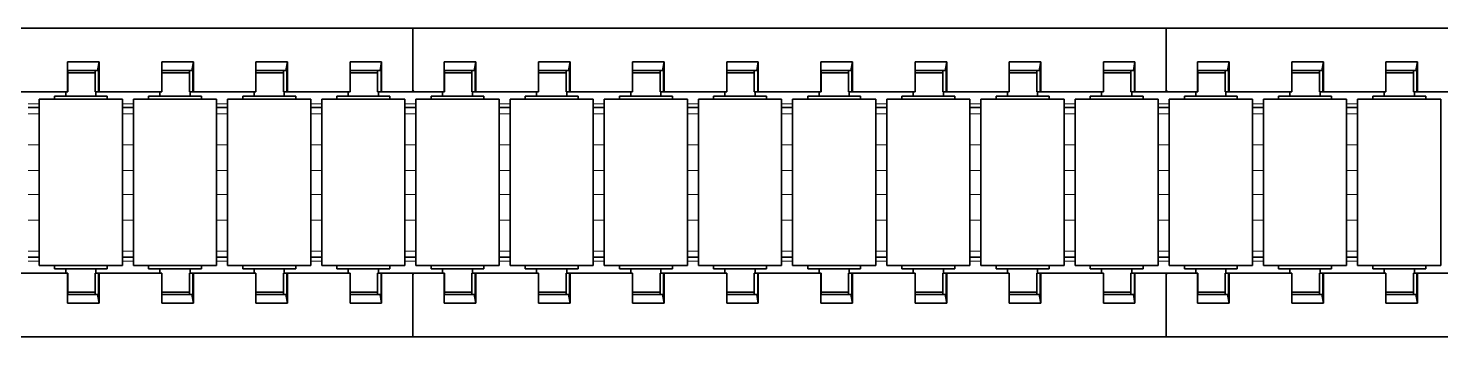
# Model space of a CAD drawing. Header units: inches. Extents: x 185496 to 352137, y 107182 to 179410.
# Drawn here: x 244778.8 to 244965.6, y 155304.6 to 155345.4 of the extents above; entities that cross this region are included whole.
import ezdxf

# ---------------------------------------------------------------- set-up
doc = ezdxf.new("R2010")
doc.units = ezdxf.units.IN
doc.header["$MEASUREMENT"] = 0

# ---------------------------------------------------------------- blocks, each defined once
blk = doc.blocks.new('liaojia')
at = {"color": 7, "lineweight": 35, "ltscale": 0.249049}
for p, q in [((799665.87, -280043.94), (799665.87, -280143.56)), ((799706.67, -280143.56), (799706.67, -280043.94)), ((799665.87, -280143.56), (799665.87, -280243.18)), ((799706.67, -280243.18), (799706.67, -280143.56)), ((799665.87, -280243.18), (799665.87, -280342.8)), ((799706.67, -280342.8), (799706.67, -280243.18))]:
    blk.add_line(p, q, dxfattribs=at)
at = {"color": 7, "lineweight": 35, "ltscale": 0.020671}
for p, q in [((799674.27, -280102.07), (799674.27, -280110.34)), ((799698.27, -280110.34), (799698.27, -280102.07)), ((799674.27, -280114.52), (799674.27, -280122.79)), ((799698.27, -280122.79), (799698.27, -280114.52)), ((799674.27, -280126.98), (799674.27, -280135.24)), ((799698.27, -280135.24), (799698.27, -280126.98)), ((799674.27, -280151.88), (799674.27, -280160.15)), ((799698.27, -280160.15), (799698.27, -280151.88)), ((799674.27, -280164.33), (799674.27, -280172.6)), ((799698.27, -280172.6), (799698.27, -280164.33)), ((799674.27, -280176.79), (799674.27, -280185.05)), ((799698.27, -280185.05), (799698.27, -280176.79)), ((799674.27, -280189.24), (799674.27, -280197.51)), ((799698.27, -280197.51), (799698.27, -280189.24)), ((799674.27, -280201.69), (799674.27, -280209.96)), ((799698.27, -280209.96), (799698.27, -280201.69)), ((799674.27, -280214.14), (799674.27, -280222.41)), ((799698.27, -280222.41), (799698.27, -280214.14)), ((799674.27, -280226.59), (799674.27, -280234.86)), ((799698.27, -280234.86), (799698.27, -280226.59)), ((799674.27, -280251.5), (799674.27, -280259.77)), ((799698.27, -280259.77), (799698.27, -280251.5)), ((799674.27, -280263.95), (799674.27, -280272.22)), ((799698.27, -280272.22), (799698.27, -280263.95)), ((799674.27, -280276.4), (799674.27, -280284.67)), ((799698.27, -280284.67), (799698.27, -280276.4)), ((799674.27, -280288.86), (799674.27, -280297.13)), ((799698.27, -280297.13), (799698.27, -280288.86))]:
    blk.add_line(p, q, dxfattribs=at)
at = {"color": 7, "lineweight": 35, "ltscale": 0.012551}
for p, q in [((799675.27, -280112.28), (799675.27, -280107.26)), ((799697.27, -280107.26), (799697.27, -280112.28)), ((799675.27, -280174.54), (799675.27, -280169.52)), ((799697.27, -280169.52), (799697.27, -280174.54)), ((799675.27, -280187), (799675.27, -280181.98)), ((799697.27, -280181.98), (799697.27, -280187)), ((799675.27, -280211.9), (799675.27, -280206.88)), ((799697.27, -280206.88), (799697.27, -280211.9)), ((799675.27, -280224.35), (799675.27, -280219.33)), ((799697.27, -280219.33), (799697.27, -280224.35)), ((799675.27, -280286.62), (799675.27, -280281.6)), ((799697.27, -280281.6), (799697.27, -280286.62))]:
    blk.add_line(p, q, dxfattribs=at)
at = {"color": 7, "lineweight": 35, "ltscale": 0.055}
for p, q in [((799675.27, -280107.26), (799697.27, -280107.26)), ((799675.27, -280118.26), (799697.27, -280118.26)), ((799675.27, -280119.71), (799697.27, -280119.71)), ((799675.27, -280130.71), (799697.27, -280130.71)), ((799675.27, -280132.17), (799697.27, -280132.17)), ((799675.27, -280143.17), (799697.27, -280143.17)), ((799675.27, -280144.62), (799697.27, -280144.62)), ((799675.27, -280155.62), (799697.27, -280155.62)), ((799675.27, -280157.07), (799697.27, -280157.07)), ((799675.27, -280168.07), (799697.27, -280168.07)), ((799675.27, -280169.52), (799697.27, -280169.52)), ((799675.27, -280180.52), (799697.27, -280180.52)), ((799675.27, -280181.98), (799697.27, -280181.98)), ((799675.27, -280192.98), (799697.27, -280192.98)), ((799675.27, -280194.43), (799697.27, -280194.43)), ((799675.27, -280205.43), (799697.27, -280205.43)), ((799675.27, -280206.88), (799697.27, -280206.88)), ((799675.27, -280217.88), (799697.27, -280217.88)), ((799675.27, -280219.33), (799697.27, -280219.33)), ((799675.27, -280230.33), (799697.27, -280230.33)), ((799675.27, -280231.79), (799697.27, -280231.79)), ((799675.27, -280242.79), (799697.27, -280242.79)), ((799675.27, -280244.24), (799697.27, -280244.24)), ((799675.27, -280255.24), (799697.27, -280255.24)), ((799675.27, -280256.69), (799697.27, -280256.69)), ((799675.27, -280267.69), (799697.27, -280267.69)), ((799675.27, -280269.14), (799697.27, -280269.14)), ((799675.27, -280280.14), (799697.27, -280280.14)), ((799675.27, -280281.6), (799697.27, -280281.6)), ((799675.27, -280292.6), (799697.27, -280292.6))]:
    blk.add_line(p, q, dxfattribs=at)
at = {"color": 7, "lineweight": 35, "ltscale": 0.002965}
for p, q in [((799670.31, -280110.34), (799671.47, -280110.56)), ((799701.07, -280110.56), (799702.24, -280110.34)), ((799670.31, -280122.79), (799671.47, -280123.01)), ((799701.07, -280123.01), (799702.24, -280122.79)), ((799670.31, -280135.24), (799671.47, -280135.46)), ((799701.07, -280135.46), (799702.24, -280135.24)), ((799670.31, -280147.7), (799671.47, -280147.91)), ((799701.07, -280147.91), (799702.24, -280147.7)), ((799670.31, -280160.15), (799671.47, -280160.37)), ((799701.07, -280160.37), (799702.24, -280160.15)), ((799670.31, -280172.6), (799671.47, -280172.82)), ((799701.07, -280172.82), (799702.24, -280172.6)), ((799670.31, -280185.05), (799671.47, -280185.27)), ((799701.07, -280185.27), (799702.24, -280185.05)), ((799670.31, -280197.51), (799671.47, -280197.72)), ((799701.07, -280197.72), (799702.24, -280197.51)), ((799670.31, -280209.96), (799671.47, -280210.18)), ((799701.07, -280210.18), (799702.24, -280209.96)), ((799670.31, -280222.41), (799671.47, -280222.63)), ((799701.07, -280222.63), (799702.24, -280222.41)), ((799670.31, -280234.86), (799671.47, -280235.08)), ((799701.07, -280235.08), (799702.24, -280234.86)), ((799670.31, -280247.32), (799671.47, -280247.53)), ((799701.07, -280247.53), (799702.24, -280247.32)), ((799670.31, -280259.77), (799671.47, -280259.99)), ((799701.07, -280259.99), (799702.24, -280259.77)), ((799670.31, -280272.22), (799671.47, -280272.44)), ((799701.07, -280272.44), (799702.24, -280272.22)), ((799670.31, -280284.67), (799671.47, -280284.89)), ((799701.07, -280284.89), (799702.24, -280284.67))]:
    blk.add_line(p, q, dxfattribs=at)
at = {"color": 7, "lineweight": 35, "ltscale": 0.009914}
for p, q in [((799670.31, -280110.34), (799674.27, -280110.34)), ((799698.27, -280110.34), (799702.24, -280110.34)), ((799674.27, -280114.52), (799670.31, -280114.52)), ((799702.24, -280114.52), (799698.27, -280114.52)), ((799670.31, -280122.79), (799674.27, -280122.79)), ((799698.27, -280122.79), (799702.24, -280122.79)), ((799674.27, -280126.98), (799670.31, -280126.98)), ((799702.24, -280126.98), (799698.27, -280126.98)), ((799670.31, -280135.24), (799674.27, -280135.24)), ((799698.27, -280135.24), (799702.24, -280135.24)), ((799674.27, -280139.43), (799670.31, -280139.43)), ((799702.24, -280139.43), (799698.27, -280139.43)), ((799670.31, -280147.7), (799674.27, -280147.7)), ((799698.27, -280147.7), (799702.24, -280147.7)), ((799674.27, -280151.88), (799670.31, -280151.88)), ((799702.24, -280151.88), (799698.27, -280151.88)), ((799670.31, -280160.15), (799674.27, -280160.15)), ((799698.27, -280160.15), (799702.24, -280160.15)), ((799674.27, -280164.33), (799670.31, -280164.33)), ((799702.24, -280164.33), (799698.27, -280164.33)), ((799670.31, -280172.6), (799674.27, -280172.6)), ((799698.27, -280172.6), (799702.24, -280172.6)), ((799674.27, -280176.79), (799670.31, -280176.79)), ((799702.24, -280176.79), (799698.27, -280176.79)), ((799670.31, -280185.05), (799674.27, -280185.05)), ((799698.27, -280185.05), (799702.24, -280185.05)), ((799674.27, -280189.24), (799670.31, -280189.24)), ((799702.24, -280189.24), (799698.27, -280189.24)), ((799670.31, -280197.51), (799674.27, -280197.51)), ((799698.27, -280197.51), (799702.24, -280197.51)), ((799674.27, -280201.69), (799670.31, -280201.69)), ((799702.24, -280201.69), (799698.27, -280201.69)), ((799670.31, -280209.96), (799674.27, -280209.96)), ((799698.27, -280209.96), (799702.24, -280209.96)), ((799674.27, -280214.14), (799670.31, -280214.14)), ((799702.24, -280214.14), (799698.27, -280214.14)), ((799670.31, -280222.41), (799674.27, -280222.41)), ((799698.27, -280222.41), (799702.24, -280222.41)), ((799674.27, -280226.59), (799670.31, -280226.59)), ((799702.24, -280226.59), (799698.27, -280226.59)), ((799670.31, -280234.86), (799674.27, -280234.86)), ((799698.27, -280234.86), (799702.24, -280234.86)), ((799674.27, -280239.05), (799670.31, -280239.05)), ((799702.24, -280239.05), (799698.27, -280239.05)), ((799670.31, -280247.32), (799674.27, -280247.32)), ((799698.27, -280247.32), (799702.24, -280247.32)), ((799674.27, -280251.5), (799670.31, -280251.5)), ((799702.24, -280251.5), (799698.27, -280251.5)), ((799670.31, -280259.77), (799674.27, -280259.77)), ((799698.27, -280259.77), (799702.24, -280259.77)), ((799674.27, -280263.95), (799670.31, -280263.95)), ((799702.24, -280263.95), (799698.27, -280263.95)), ((799670.31, -280272.22), (799674.27, -280272.22)), ((799698.27, -280272.22), (799702.24, -280272.22)), ((799674.27, -280276.4), (799670.31, -280276.4)), ((799702.24, -280276.4), (799698.27, -280276.4)), ((799670.31, -280284.67), (799674.27, -280284.67)), ((799698.27, -280284.67), (799702.24, -280284.67)), ((799674.27, -280288.86), (799670.31, -280288.86)), ((799702.24, -280288.86), (799698.27, -280288.86))]:
    blk.add_line(p, q, dxfattribs=at)
at = {"color": 7, "lineweight": 35, "ltscale": 0.01046}
for p, q in [((799670.31, -280114.52), (799670.31, -280110.34)), ((799702.24, -280110.34), (799702.24, -280114.52)), ((799670.31, -280126.98), (799670.31, -280122.79)), ((799702.24, -280122.79), (799702.24, -280126.98)), ((799670.31, -280139.43), (799670.31, -280135.24)), ((799702.24, -280135.24), (799702.24, -280139.43)), ((799670.31, -280151.88), (799670.31, -280147.7)), ((799702.24, -280147.7), (799702.24, -280151.88)), ((799670.31, -280164.33), (799670.31, -280160.15)), ((799702.24, -280160.15), (799702.24, -280164.33)), ((799670.31, -280176.79), (799670.31, -280172.6)), ((799702.24, -280172.6), (799702.24, -280176.79)), ((799670.31, -280189.24), (799670.31, -280185.05)), ((799702.24, -280185.05), (799702.24, -280189.24)), ((799670.31, -280201.69), (799670.31, -280197.51)), ((799702.24, -280197.51), (799702.24, -280201.69)), ((799670.31, -280214.14), (799670.31, -280209.96)), ((799702.24, -280209.96), (799702.24, -280214.14)), ((799670.31, -280226.59), (799670.31, -280222.41)), ((799702.24, -280222.41), (799702.24, -280226.59)), ((799670.31, -280239.05), (799670.31, -280234.86)), ((799702.24, -280234.86), (799702.24, -280239.05)), ((799670.31, -280251.5), (799670.31, -280247.32)), ((799702.24, -280247.32), (799702.24, -280251.5)), ((799670.31, -280263.95), (799670.31, -280259.77)), ((799702.24, -280259.77), (799702.24, -280263.95)), ((799670.31, -280276.4), (799670.31, -280272.22)), ((799702.24, -280272.22), (799702.24, -280276.4)), ((799670.31, -280288.86), (799670.31, -280284.67)), ((799702.24, -280284.67), (799702.24, -280288.86))]:
    blk.add_line(p, q, dxfattribs=at)
at = {"color": 7, "lineweight": 35, "ltscale": 0.007}
for p, q in [((799671.47, -280110.41), (799674.27, -280110.41)), ((799698.27, -280110.41), (799701.07, -280110.41)), ((799671.47, -280110.87), (799674.27, -280110.87)), ((799701.07, -280110.87), (799698.27, -280110.87)), ((799671.47, -280114.51), (799674.27, -280114.51)), ((799701.07, -280114.51), (799698.27, -280114.51)), ((799671.47, -280122.87), (799674.27, -280122.87)), ((799671.47, -280123.32), (799674.27, -280123.32)), ((799698.27, -280122.87), (799701.07, -280122.87)), ((799701.07, -280123.32), (799698.27, -280123.32)), ((799671.47, -280126.96), (799674.27, -280126.96)), ((799701.07, -280126.96), (799698.27, -280126.96)), ((799671.47, -280135.32), (799674.27, -280135.32)), ((799671.47, -280135.77), (799674.27, -280135.77)), ((799698.27, -280135.32), (799701.07, -280135.32)), ((799701.07, -280135.77), (799698.27, -280135.77)), ((799671.47, -280139.41), (799674.27, -280139.41)), ((799698.27, -280139.41), (799701.07, -280139.41)), ((799671.47, -280147.77), (799674.27, -280147.77)), ((799698.27, -280147.77), (799701.07, -280147.77)), ((799674.27, -280148.23), (799671.47, -280148.23)), ((799701.07, -280148.23), (799698.27, -280148.23)), ((799671.47, -280151.86), (799674.27, -280151.86)), ((799701.07, -280151.86), (799698.27, -280151.86)), ((799671.47, -280160.22), (799674.27, -280160.22)), ((799671.47, -280160.68), (799674.27, -280160.68)), ((799698.27, -280160.22), (799701.07, -280160.22)), ((799701.07, -280160.68), (799698.27, -280160.68)), ((799671.47, -280164.32), (799674.27, -280164.32)), ((799701.07, -280164.32), (799698.27, -280164.32)), ((799671.47, -280172.68), (799674.27, -280172.68)), ((799671.47, -280173.13), (799674.27, -280173.13)), ((799698.27, -280172.68), (799701.07, -280172.68)), ((799701.07, -280173.13), (799698.27, -280173.13)), ((799671.47, -280176.77), (799674.27, -280176.77)), ((799701.07, -280176.77), (799698.27, -280176.77)), ((799671.47, -280185.13), (799674.27, -280185.13)), ((799698.27, -280185.13), (799701.07, -280185.13)), ((799671.47, -280185.58), (799674.27, -280185.58)), ((799701.07, -280185.58), (799698.27, -280185.58)), ((799671.47, -280189.22), (799674.27, -280189.22)), ((799701.07, -280189.22), (799698.27, -280189.22)), ((799671.47, -280197.58), (799674.27, -280197.58)), ((799671.47, -280198.04), (799674.27, -280198.04)), ((799698.27, -280197.58), (799701.07, -280197.58)), ((799701.07, -280198.04), (799698.27, -280198.04)), ((799671.47, -280201.67), (799674.27, -280201.67)), ((799701.07, -280201.67), (799698.27, -280201.67)), ((799671.47, -280210.03), (799674.27, -280210.03)), ((799671.47, -280210.49), (799674.27, -280210.49)), ((799698.27, -280210.03), (799701.07, -280210.03)), ((799701.07, -280210.49), (799698.27, -280210.49)), ((799671.47, -280214.13), (799674.27, -280214.13)), ((799701.07, -280214.13), (799698.27, -280214.13)), ((799671.47, -280222.49), (799674.27, -280222.49)), ((799698.27, -280222.49), (799701.07, -280222.49)), ((799671.47, -280222.94), (799674.27, -280222.94)), ((799701.07, -280222.94), (799698.27, -280222.94)), ((799671.47, -280226.58), (799674.27, -280226.58)), ((799701.07, -280226.58), (799698.27, -280226.58)), ((799671.47, -280234.94), (799674.27, -280234.94)), ((799671.47, -280235.39), (799674.27, -280235.39)), ((799698.27, -280234.94), (799701.07, -280234.94)), ((799701.07, -280235.39), (799698.27, -280235.39)), ((799671.47, -280239.03), (799674.27, -280239.03)), ((799698.27, -280239.03), (799701.07, -280239.03)), ((799671.47, -280247.39), (799674.27, -280247.39)), ((799674.27, -280247.85), (799671.47, -280247.85)), ((799698.27, -280247.39), (799701.07, -280247.39)), ((799701.07, -280247.85), (799698.27, -280247.85)), ((799671.47, -280251.48), (799674.27, -280251.48)), ((799701.07, -280251.48), (799698.27, -280251.48)), ((799671.47, -280259.84), (799674.27, -280259.84)), ((799698.27, -280259.84), (799701.07, -280259.84)), ((799671.47, -280260.3), (799674.27, -280260.3)), ((799701.07, -280260.3), (799698.27, -280260.3)), ((799671.47, -280263.94), (799674.27, -280263.94)), ((799701.07, -280263.94), (799698.27, -280263.94)), ((799671.47, -280272.3), (799674.27, -280272.3)), ((799671.47, -280272.75), (799674.27, -280272.75)), ((799698.27, -280272.3), (799701.07, -280272.3)), ((799701.07, -280272.75), (799698.27, -280272.75)), ((799671.47, -280276.39), (799674.27, -280276.39)), ((799701.07, -280276.39), (799698.27, -280276.39)), ((799671.47, -280284.75), (799674.27, -280284.75)), ((799671.47, -280285.2), (799674.27, -280285.2)), ((799698.27, -280284.75), (799701.07, -280284.75)), ((799701.07, -280285.2), (799698.27, -280285.2)), ((799671.47, -280288.84), (799674.27, -280288.84)), ((799701.07, -280288.84), (799698.27, -280288.84))]:
    blk.add_line(p, q, dxfattribs=at)
at = {"color": 7, "lineweight": 35, "ltscale": 0.000893974}
for p, q in [((799671.47, -280110.77), (799671.47, -280110.41)), ((799701.07, -280110.41), (799701.07, -280110.77)), ((799671.47, -280123.22), (799671.47, -280122.87)), ((799701.07, -280122.87), (799701.07, -280123.22)), ((799671.47, -280135.68), (799671.47, -280135.32)), ((799701.07, -280135.32), (799701.07, -280135.68)), ((799671.47, -280173.03), (799671.47, -280172.68)), ((799701.07, -280172.68), (799701.07, -280173.03)), ((799671.47, -280210.39), (799671.47, -280210.03)), ((799701.07, -280210.03), (799701.07, -280210.39)), ((799671.47, -280222.84), (799671.47, -280222.49)), ((799701.07, -280222.49), (799701.07, -280222.84)), ((799671.47, -280235.3), (799671.47, -280234.94)), ((799701.07, -280234.94), (799701.07, -280235.3)), ((799671.47, -280247.75), (799671.47, -280247.39)), ((799701.07, -280247.39), (799701.07, -280247.75)), ((799671.47, -280285.11), (799671.47, -280284.75)), ((799701.07, -280284.75), (799701.07, -280285.11))]:
    blk.add_line(p, q, dxfattribs=at)
at = {"color": 7, "lineweight": 35, "ltscale": 0.000357056}
for p, q in [((799671.47, -280110.56), (799671.47, -280110.41)), ((799671.47, -280222.63), (799671.47, -280222.49))]:
    blk.add_line(p, q, dxfattribs=at)
at = {"color": 7, "lineweight": 35, "ltscale": 0.000536919}
for p, q in [((799671.47, -280110.56), (799671.47, -280110.77)), ((799671.47, -280148.13), (799671.47, -280147.91)), ((799671.47, -280185.27), (799671.47, -280185.49)), ((799671.47, -280197.72), (799671.47, -280197.94)), ((799671.47, -280222.63), (799671.47, -280222.84)), ((799671.47, -280259.99), (799671.47, -280260.2)), ((799671.47, -280272.44), (799671.47, -280272.65))]:
    blk.add_line(p, q, dxfattribs=at)
at = {"color": 7, "lineweight": 35, "ltscale": 0.000187683}
for p, q in [((799674.27, -280110.41), (799674.27, -280110.34)), ((799698.27, -280110.41), (799698.27, -280110.34)), ((799674.27, -280222.49), (799674.27, -280222.41)), ((799698.27, -280222.49), (799698.27, -280222.41))]:
    blk.add_line(p, q, dxfattribs=at)
at = {"color": 7, "lineweight": 35, "ltscale": 0.001138}
for p, q in [((799674.27, -280110.41), (799674.27, -280110.87)), ((799698.27, -280110.87), (799698.27, -280110.41)), ((799674.27, -280122.87), (799674.27, -280123.32)), ((799698.27, -280123.32), (799698.27, -280122.87)), ((799674.27, -280135.32), (799674.27, -280135.77)), ((799698.27, -280135.77), (799698.27, -280135.32)), ((799674.27, -280147.77), (799674.27, -280148.23)), ((799698.27, -280148.23), (799698.27, -280147.77)), ((799674.27, -280160.22), (799674.27, -280160.68)), ((799698.27, -280160.68), (799698.27, -280160.22)), ((799674.27, -280172.68), (799674.27, -280173.13)), ((799698.27, -280173.13), (799698.27, -280172.68)), ((799674.27, -280185.13), (799674.27, -280185.58)), ((799698.27, -280185.58), (799698.27, -280185.13)), ((799674.27, -280197.58), (799674.27, -280198.04)), ((799698.27, -280198.04), (799698.27, -280197.58)), ((799674.27, -280210.03), (799674.27, -280210.49)), ((799698.27, -280210.49), (799698.27, -280210.03)), ((799674.27, -280222.49), (799674.27, -280222.94)), ((799698.27, -280222.94), (799698.27, -280222.49)), ((799674.27, -280234.94), (799674.27, -280235.39)), ((799698.27, -280235.39), (799698.27, -280234.94)), ((799674.27, -280247.39), (799674.27, -280247.85)), ((799698.27, -280247.85), (799698.27, -280247.39)), ((799674.27, -280259.84), (799674.27, -280260.3)), ((799698.27, -280260.3), (799698.27, -280259.84)), ((799674.27, -280272.3), (799674.27, -280272.75)), ((799698.27, -280272.75), (799698.27, -280272.3)), ((799674.27, -280284.75), (799674.27, -280285.2)), ((799698.27, -280285.2), (799698.27, -280284.75))]:
    blk.add_line(p, q, dxfattribs=at)
at = {"color": 7, "lineweight": 35, "ltscale": 0.007987}
for p, q in [((799674.87, -280112.46), (799674.87, -280109.26)), ((799697.67, -280112.46), (799697.67, -280109.26)), ((799674.87, -280124.91), (799674.87, -280121.71)), ((799697.67, -280124.91), (799697.67, -280121.71)), ((799674.87, -280137.36), (799674.87, -280134.17)), ((799697.67, -280137.36), (799697.67, -280134.17)), ((799674.87, -280149.81), (799674.87, -280146.62)), ((799697.67, -280149.81), (799697.67, -280146.62)), ((799674.87, -280162.27), (799674.87, -280159.07)), ((799697.67, -280162.27), (799697.67, -280159.07)), ((799674.87, -280174.72), (799674.87, -280171.52)), ((799697.67, -280174.72), (799697.67, -280171.52)), ((799674.87, -280187.17), (799674.87, -280183.98)), ((799697.67, -280187.17), (799697.67, -280183.98)), ((799674.87, -280199.62), (799674.87, -280196.43)), ((799697.67, -280199.62), (799697.67, -280196.43)), ((799674.87, -280212.08), (799674.87, -280208.88)), ((799697.67, -280212.08), (799697.67, -280208.88)), ((799674.87, -280224.53), (799674.87, -280221.33)), ((799697.67, -280224.53), (799697.67, -280221.33)), ((799674.87, -280249.43), (799674.87, -280246.24)), ((799697.67, -280249.43), (799697.67, -280246.24)), ((799674.87, -280261.89), (799674.87, -280258.69)), ((799697.67, -280261.89), (799697.67, -280258.69)), ((799674.87, -280274.34), (799674.87, -280271.14)), ((799697.67, -280274.34), (799697.67, -280271.14)), ((799674.87, -280286.79), (799674.87, -280283.6)), ((799697.67, -280286.79), (799697.67, -280283.6))]:
    blk.add_line(p, q, dxfattribs=at)
at = {"color": 7, "lineweight": 35, "ltscale": 0.000999832}
for p, q in [((799674.87, -280109.26), (799675.27, -280109.26)), ((799674.87, -280116.26), (799675.27, -280116.26)), ((799674.87, -280121.71), (799675.27, -280121.71)), ((799674.87, -280128.71), (799675.27, -280128.71)), ((799674.87, -280134.17), (799675.27, -280134.17)), ((799674.87, -280141.17), (799675.27, -280141.17)), ((799674.87, -280146.62), (799675.27, -280146.62)), ((799674.87, -280153.62), (799675.27, -280153.62)), ((799674.87, -280159.07), (799675.27, -280159.07)), ((799674.87, -280166.07), (799675.27, -280166.07)), ((799674.87, -280171.52), (799675.27, -280171.52)), ((799674.87, -280178.52), (799675.27, -280178.52)), ((799674.87, -280183.98), (799675.27, -280183.98)), ((799674.87, -280190.98), (799675.27, -280190.98)), ((799674.87, -280196.43), (799675.27, -280196.43)), ((799674.87, -280203.43), (799675.27, -280203.43)), ((799674.87, -280208.88), (799675.27, -280208.88)), ((799674.87, -280215.88), (799675.27, -280215.88)), ((799674.87, -280221.33), (799675.27, -280221.33)), ((799674.87, -280228.33), (799675.27, -280228.33)), ((799674.87, -280233.79), (799675.27, -280233.79)), ((799674.87, -280240.79), (799675.27, -280240.79)), ((799674.87, -280246.24), (799675.27, -280246.24)), ((799674.87, -280253.24), (799675.27, -280253.24)), ((799674.87, -280258.69), (799675.27, -280258.69)), ((799674.87, -280265.69), (799675.27, -280265.69)), ((799674.87, -280271.14), (799675.27, -280271.14)), ((799674.87, -280278.14), (799675.27, -280278.14)), ((799674.87, -280283.6), (799675.27, -280283.6)), ((799674.87, -280290.6), (799675.27, -280290.6))]:
    blk.add_line(p, q, dxfattribs=at)
at = {"color": 7, "lineweight": 35, "ltscale": 0.001}
for p, q in [((799697.27, -280109.26), (799697.67, -280109.26)), ((799697.27, -280116.26), (799697.67, -280116.26)), ((799697.27, -280121.71), (799697.67, -280121.71)), ((799697.27, -280128.71), (799697.67, -280128.71)), ((799697.27, -280134.17), (799697.67, -280134.17)), ((799697.27, -280141.17), (799697.67, -280141.17)), ((799697.27, -280146.62), (799697.67, -280146.62)), ((799697.27, -280153.62), (799697.67, -280153.62)), ((799697.27, -280159.07), (799697.67, -280159.07)), ((799697.27, -280166.07), (799697.67, -280166.07)), ((799697.27, -280171.52), (799697.67, -280171.52)), ((799697.27, -280178.52), (799697.67, -280178.52)), ((799697.27, -280183.98), (799697.67, -280183.98)), ((799697.27, -280190.98), (799697.67, -280190.98)), ((799697.27, -280196.43), (799697.67, -280196.43)), ((799697.27, -280203.43), (799697.67, -280203.43)), ((799697.27, -280208.88), (799697.67, -280208.88)), ((799697.27, -280215.88), (799697.67, -280215.88)), ((799697.27, -280221.33), (799697.67, -280221.33)), ((799697.27, -280228.33), (799697.67, -280228.33)), ((799697.27, -280233.79), (799697.67, -280233.79)), ((799697.27, -280240.79), (799697.67, -280240.79)), ((799697.27, -280246.24), (799697.67, -280246.24)), ((799697.27, -280253.24), (799697.67, -280253.24)), ((799697.27, -280258.69), (799697.67, -280258.69)), ((799697.27, -280265.69), (799697.67, -280265.69)), ((799697.27, -280271.14), (799697.67, -280271.14)), ((799697.27, -280278.14), (799697.67, -280278.14)), ((799697.27, -280283.6), (799697.67, -280283.6)), ((799697.27, -280290.6), (799697.67, -280290.6))]:
    blk.add_line(p, q, dxfattribs=at)
at = {"color": 7, "lineweight": 35, "ltscale": 0.009386}
for p, q in [((799671.47, -280110.77), (799671.47, -280114.53)), ((799701.07, -280114.53), (799701.07, -280110.77)), ((799671.47, -280123.22), (799671.47, -280126.98)), ((799701.07, -280126.98), (799701.07, -280123.22)), ((799671.47, -280135.68), (799671.47, -280139.43)), ((799701.07, -280139.43), (799701.07, -280135.68)), ((799671.47, -280148.13), (799671.47, -280151.88)), ((799701.07, -280151.88), (799701.07, -280148.13)), ((799671.47, -280160.58), (799671.47, -280164.34)), ((799701.07, -280164.34), (799701.07, -280160.58)), ((799671.47, -280173.03), (799671.47, -280176.79)), ((799701.07, -280176.79), (799701.07, -280173.03)), ((799671.47, -280185.49), (799671.47, -280189.24)), ((799701.07, -280189.24), (799701.07, -280185.49)), ((799671.47, -280197.94), (799671.47, -280201.69)), ((799701.07, -280201.69), (799701.07, -280197.94)), ((799671.47, -280210.39), (799671.47, -280214.15)), ((799701.07, -280214.15), (799701.07, -280210.39)), ((799671.47, -280222.84), (799671.47, -280226.6)), ((799701.07, -280226.6), (799701.07, -280222.84)), ((799671.47, -280235.3), (799671.47, -280239.05)), ((799701.07, -280239.05), (799701.07, -280235.3)), ((799671.47, -280247.75), (799671.47, -280251.5)), ((799701.07, -280251.5), (799701.07, -280247.75)), ((799671.47, -280260.2), (799671.47, -280263.96)), ((799701.07, -280263.96), (799701.07, -280260.2)), ((799671.47, -280272.65), (799671.47, -280276.41)), ((799701.07, -280276.41), (799701.07, -280272.65)), ((799671.47, -280285.11), (799671.47, -280288.86)), ((799701.07, -280288.86), (799701.07, -280285.11))]:
    blk.add_line(p, q, dxfattribs=at)
at = {"color": 7, "lineweight": 35, "ltscale": 0.005168}
for p, q in [((799671.77, -280112.94), (799671.77, -280110.87)), ((799671.77, -280125.39), (799671.77, -280123.32)), ((799671.77, -280137.84), (799671.77, -280135.77)), ((799671.77, -280150.29), (799671.77, -280148.23)), ((799671.77, -280162.75), (799671.77, -280160.68)), ((799671.77, -280175.2), (799671.77, -280173.13)), ((799671.77, -280187.65), (799671.77, -280185.58)), ((799671.77, -280200.1), (799671.77, -280198.04)), ((799671.77, -280212.56), (799671.77, -280210.49)), ((799671.77, -280225.01), (799671.77, -280222.94)), ((799671.77, -280237.46), (799671.77, -280235.39)), ((799671.77, -280249.91), (799671.77, -280247.85)), ((799671.77, -280262.37), (799671.77, -280260.3)), ((799671.77, -280274.82), (799671.77, -280272.75)), ((799671.77, -280287.27), (799671.77, -280285.2))]:
    blk.add_line(p, q, dxfattribs=at)
at = {"color": 7, "lineweight": 35, "ltscale": 0.004297}
for p, q in [((799671.77, -280112.59), (799671.77, -280110.87)), ((799700.77, -280110.87), (799700.77, -280112.59)), ((799671.77, -280125.04), (799671.77, -280123.32)), ((799700.77, -280123.32), (799700.77, -280125.04)), ((799671.77, -280137.49), (799671.77, -280135.77)), ((799700.77, -280135.77), (799700.77, -280137.49)), ((799671.77, -280149.95), (799671.77, -280148.23)), ((799700.77, -280148.23), (799700.77, -280149.95)), ((799671.77, -280162.4), (799671.77, -280160.68)), ((799700.77, -280160.68), (799700.77, -280162.4)), ((799671.77, -280174.85), (799671.77, -280173.13)), ((799700.77, -280173.13), (799700.77, -280174.85)), ((799671.77, -280187.3), (799671.77, -280185.58)), ((799700.77, -280185.58), (799700.77, -280187.3)), ((799671.77, -280199.75), (799671.77, -280198.04)), ((799700.77, -280198.04), (799700.77, -280199.75)), ((799671.77, -280212.21), (799671.77, -280210.49)), ((799700.77, -280210.49), (799700.77, -280212.21)), ((799671.77, -280224.66), (799671.77, -280222.94)), ((799700.77, -280222.94), (799700.77, -280224.66)), ((799671.77, -280237.11), (799671.77, -280235.39)), ((799700.77, -280235.39), (799700.77, -280237.11)), ((799671.77, -280249.56), (799671.77, -280247.85)), ((799700.77, -280247.85), (799700.77, -280249.56)), ((799671.77, -280262.02), (799671.77, -280260.3)), ((799700.77, -280260.3), (799700.77, -280262.02)), ((799671.77, -280274.47), (799671.77, -280272.75)), ((799700.77, -280272.75), (799700.77, -280274.47)), ((799671.77, -280286.92), (799671.77, -280285.2)), ((799700.77, -280285.2), (799700.77, -280286.92))]:
    blk.add_line(p, q, dxfattribs=at)
at = {"color": 7, "lineweight": 35, "ltscale": 0.0015}
for p, q in [((799674.27, -280110.76), (799674.87, -280110.76)), ((799697.67, -280110.76), (799698.27, -280110.76)), ((799674.27, -280114.76), (799674.87, -280114.76)), ((799697.67, -280114.76), (799698.27, -280114.76)), ((799674.27, -280123.21), (799674.87, -280123.21)), ((799697.67, -280123.21), (799698.27, -280123.21)), ((799674.27, -280127.21), (799674.87, -280127.21)), ((799697.67, -280127.21), (799698.27, -280127.21)), ((799674.27, -280135.67), (799674.87, -280135.67)), ((799697.67, -280135.67), (799698.27, -280135.67)), ((799674.27, -280139.67), (799674.87, -280139.67)), ((799697.67, -280139.67), (799698.27, -280139.67)), ((799674.27, -280148.12), (799674.87, -280148.12)), ((799697.67, -280148.12), (799698.27, -280148.12)), ((799674.27, -280152.12), (799674.87, -280152.12)), ((799697.67, -280152.12), (799698.27, -280152.12)), ((799674.27, -280160.57), (799674.87, -280160.57)), ((799697.67, -280160.57), (799698.27, -280160.57)), ((799674.27, -280164.57), (799674.87, -280164.57)), ((799697.67, -280164.57), (799698.27, -280164.57)), ((799674.27, -280173.02), (799674.87, -280173.02)), ((799697.67, -280173.02), (799698.27, -280173.02)), ((799674.27, -280177.02), (799674.87, -280177.02)), ((799697.67, -280177.02), (799698.27, -280177.02)), ((799674.27, -280185.48), (799674.87, -280185.48)), ((799697.67, -280185.48), (799698.27, -280185.48)), ((799674.27, -280189.48), (799674.87, -280189.48)), ((799697.67, -280189.48), (799698.27, -280189.48)), ((799674.27, -280197.93), (799674.87, -280197.93)), ((799697.67, -280197.93), (799698.27, -280197.93)), ((799674.27, -280201.93), (799674.87, -280201.93)), ((799697.67, -280201.93), (799698.27, -280201.93)), ((799674.27, -280210.38), (799674.87, -280210.38)), ((799697.67, -280210.38), (799698.27, -280210.38)), ((799674.27, -280214.38), (799674.87, -280214.38)), ((799697.67, -280214.38), (799698.27, -280214.38)), ((799674.27, -280222.83), (799674.87, -280222.83)), ((799697.67, -280222.83), (799698.27, -280222.83)), ((799674.27, -280226.83), (799674.87, -280226.83)), ((799697.67, -280226.83), (799698.27, -280226.83)), ((799674.27, -280235.29), (799674.87, -280235.29)), ((799697.67, -280235.29), (799698.27, -280235.29)), ((799674.27, -280239.29), (799674.87, -280239.29)), ((799697.67, -280239.29), (799698.27, -280239.29)), ((799674.27, -280247.74), (799674.87, -280247.74)), ((799697.67, -280247.74), (799698.27, -280247.74)), ((799674.27, -280251.74), (799674.87, -280251.74)), ((799697.67, -280251.74), (799698.27, -280251.74)), ((799674.27, -280260.19), (799674.87, -280260.19)), ((799697.67, -280260.19), (799698.27, -280260.19)), ((799674.27, -280264.19), (799674.87, -280264.19)), ((799697.67, -280264.19), (799698.27, -280264.19)), ((799674.27, -280272.64), (799674.87, -280272.64)), ((799697.67, -280272.64), (799698.27, -280272.64)), ((799674.27, -280276.64), (799674.87, -280276.64)), ((799697.67, -280276.64), (799698.27, -280276.64)), ((799674.27, -280285.1), (799674.87, -280285.1)), ((799697.67, -280285.1), (799698.27, -280285.1)), ((799674.27, -280289.1), (799674.87, -280289.1)), ((799697.67, -280289.1), (799698.27, -280289.1))]:
    blk.add_line(p, q, dxfattribs=at)
at = {"color": 7, "lineweight": 35, "ltscale": 0.009513}
for p, q in [((799674.87, -280112.46), (799674.87, -280116.26)), ((799697.67, -280116.26), (799697.67, -280112.46)), ((799674.87, -280124.91), (799674.87, -280128.71)), ((799697.67, -280128.71), (799697.67, -280124.91)), ((799674.87, -280137.36), (799674.87, -280141.17)), ((799697.67, -280141.17), (799697.67, -280137.36)), ((799674.87, -280149.81), (799674.87, -280153.62)), ((799697.67, -280153.62), (799697.67, -280149.81)), ((799674.87, -280162.27), (799674.87, -280166.07)), ((799697.67, -280166.07), (799697.67, -280162.27)), ((799674.87, -280174.72), (799674.87, -280178.52)), ((799697.67, -280178.52), (799697.67, -280174.72)), ((799674.87, -280187.17), (799674.87, -280190.98)), ((799697.67, -280190.98), (799697.67, -280187.17)), ((799674.87, -280199.62), (799674.87, -280203.43)), ((799697.67, -280203.43), (799697.67, -280199.62)), ((799674.87, -280212.08), (799674.87, -280215.88)), ((799697.67, -280215.88), (799697.67, -280212.08)), ((799674.87, -280224.53), (799674.87, -280228.33)), ((799697.67, -280228.33), (799697.67, -280224.53)), ((799674.87, -280249.43), (799674.87, -280253.24)), ((799697.67, -280253.24), (799697.67, -280249.43)), ((799674.87, -280261.89), (799674.87, -280265.69)), ((799697.67, -280265.69), (799697.67, -280261.89)), ((799674.87, -280274.34), (799674.87, -280278.14)), ((799697.67, -280278.14), (799697.67, -280274.34)), ((799674.87, -280286.79), (799674.87, -280290.6)), ((799697.67, -280290.6), (799697.67, -280286.79))]:
    blk.add_line(p, q, dxfattribs=at)
at = {"color": 7, "lineweight": 35, "ltscale": 0.014948}
for p, q in [((799675.27, -280118.26), (799675.27, -280112.28)), ((799697.27, -280112.28), (799697.27, -280118.26)), ((799675.27, -280130.71), (799675.27, -280124.74)), ((799697.27, -280124.74), (799697.27, -280130.71)), ((799675.27, -280143.17), (799675.27, -280137.19)), ((799697.27, -280137.19), (799697.27, -280143.17)), ((799675.27, -280155.62), (799675.27, -280149.64)), ((799697.27, -280149.64), (799697.27, -280155.62)), ((799675.27, -280168.07), (799675.27, -280162.09)), ((799697.27, -280162.09), (799697.27, -280168.07)), ((799675.27, -280180.52), (799675.27, -280174.54)), ((799697.27, -280174.54), (799697.27, -280180.52)), ((799675.27, -280192.98), (799675.27, -280187)), ((799697.27, -280187), (799697.27, -280192.98)), ((799675.27, -280205.43), (799675.27, -280199.45)), ((799697.27, -280199.45), (799697.27, -280205.43)), ((799675.27, -280217.88), (799675.27, -280211.9)), ((799697.27, -280211.9), (799697.27, -280217.88)), ((799675.27, -280230.33), (799675.27, -280224.35)), ((799697.27, -280224.35), (799697.27, -280230.33)), ((799675.27, -280242.79), (799675.27, -280236.81)), ((799697.27, -280236.81), (799697.27, -280242.79)), ((799675.27, -280255.24), (799675.27, -280249.26)), ((799697.27, -280249.26), (799697.27, -280255.24)), ((799675.27, -280267.69), (799675.27, -280261.71)), ((799697.27, -280261.71), (799697.27, -280267.69)), ((799675.27, -280280.14), (799675.27, -280274.16)), ((799697.27, -280274.16), (799697.27, -280280.14)), ((799675.27, -280292.6), (799675.27, -280286.62)), ((799697.27, -280286.62), (799697.27, -280292.6))]:
    blk.add_line(p, q, dxfattribs=at)
at = {"color": 7, "lineweight": 35, "ltscale": 0.000243568}
for p, q in [((799701.07, -280110.87), (799701.07, -280110.77)), ((799701.07, -280123.32), (799701.07, -280123.22)), ((799701.07, -280210.49), (799701.07, -280210.39)), ((799701.07, -280222.94), (799701.07, -280222.84)), ((799701.07, -280235.39), (799701.07, -280235.3))]:
    blk.add_line(p, q, dxfattribs=at)
at = {"color": 7, "lineweight": 13, "ltscale": 0.009093}
for p, q in [((799701.07, -280114.51), (799701.07, -280110.87)), ((799701.07, -280126.96), (799701.07, -280123.32)), ((799701.07, -280139.41), (799701.07, -280135.77)), ((799701.07, -280151.86), (799701.07, -280148.23)), ((799701.07, -280164.32), (799701.07, -280160.68)), ((799701.07, -280176.77), (799701.07, -280173.13)), ((799701.07, -280189.22), (799701.07, -280185.58)), ((799701.07, -280201.67), (799701.07, -280198.04)), ((799701.07, -280214.13), (799701.07, -280210.49)), ((799701.07, -280226.58), (799701.07, -280222.94)), ((799701.07, -280239.03), (799701.07, -280235.39)), ((799701.07, -280251.48), (799701.07, -280247.85)), ((799701.07, -280263.94), (799701.07, -280260.3)), ((799701.07, -280276.39), (799701.07, -280272.75)), ((799701.07, -280288.84), (799701.07, -280285.2))]:
    blk.add_line(p, q, dxfattribs=at)
at = {"color": 7, "lineweight": 35, "ltscale": 0.004796}
for p, q in [((799671.77, -280114.51), (799671.77, -280112.59)), ((799700.77, -280112.59), (799700.77, -280114.51)), ((799671.77, -280139.41), (799671.77, -280137.49)), ((799700.77, -280137.49), (799700.77, -280139.41)), ((799671.77, -280151.86), (799671.77, -280149.95)), ((799700.77, -280149.95), (799700.77, -280151.86)), ((799671.77, -280164.32), (799671.77, -280162.4)), ((799700.77, -280162.4), (799700.77, -280164.32)), ((799671.77, -280176.77), (799671.77, -280174.85)), ((799700.77, -280174.85), (799700.77, -280176.77)), ((799671.77, -280189.22), (799671.77, -280187.3)), ((799700.77, -280187.3), (799700.77, -280189.22)), ((799671.77, -280201.67), (799671.77, -280199.75)), ((799700.77, -280199.75), (799700.77, -280201.67)), ((799671.77, -280214.13), (799671.77, -280212.21)), ((799700.77, -280212.21), (799700.77, -280214.13)), ((799671.77, -280226.58), (799671.77, -280224.66)), ((799700.77, -280224.66), (799700.77, -280226.58)), ((799671.77, -280251.48), (799671.77, -280249.56)), ((799700.77, -280249.56), (799700.77, -280251.48)), ((799671.77, -280263.94), (799671.77, -280262.02)), ((799700.77, -280262.02), (799700.77, -280263.94)), ((799671.77, -280276.39), (799671.77, -280274.47)), ((799700.77, -280274.47), (799700.77, -280276.39)), ((799671.77, -280288.84), (799671.77, -280286.92)), ((799700.77, -280286.92), (799700.77, -280288.84))]:
    blk.add_line(p, q, dxfattribs=at)
at = {"color": 7, "lineweight": 35, "ltscale": 0.003925}
for p, q in [((799671.77, -280114.51), (799671.77, -280112.94)), ((799671.77, -280126.96), (799671.77, -280125.39)), ((799671.77, -280139.41), (799671.77, -280137.84)), ((799671.77, -280151.86), (799671.77, -280150.29)), ((799671.77, -280164.32), (799671.77, -280162.75)), ((799671.77, -280176.77), (799671.77, -280175.2)), ((799671.77, -280189.22), (799671.77, -280187.65)), ((799671.77, -280201.67), (799671.77, -280200.1)), ((799671.77, -280214.13), (799671.77, -280212.56)), ((799671.77, -280226.58), (799671.77, -280225.01)), ((799671.77, -280239.03), (799671.77, -280237.46)), ((799671.77, -280251.48), (799671.77, -280249.91)), ((799671.77, -280263.94), (799671.77, -280262.37)), ((799671.77, -280276.39), (799671.77, -280274.82)), ((799671.77, -280288.84), (799671.77, -280287.27))]:
    blk.add_line(p, q, dxfattribs=at)
at = {"color": 7, "lineweight": 35, "ltscale": 4.13895e-05}
for p, q in [((799674.27, -280114.51), (799674.27, -280114.52)), ((799698.27, -280114.52), (799698.27, -280114.51)), ((799701.07, -280114.51), (799701.07, -280114.52)), ((799674.27, -280139.41), (799674.27, -280139.43)), ((799698.27, -280139.43), (799698.27, -280139.41)), ((799701.07, -280139.43), (799701.07, -280139.41)), ((799674.27, -280176.77), (799674.27, -280176.79)), ((799698.27, -280176.79), (799698.27, -280176.77)), ((799701.07, -280176.77), (799701.07, -280176.79)), ((799674.27, -280214.13), (799674.27, -280214.14)), ((799698.27, -280214.14), (799698.27, -280214.13)), ((799701.07, -280214.13), (799701.07, -280214.14)), ((799674.27, -280226.58), (799674.27, -280226.59)), ((799698.27, -280226.59), (799698.27, -280226.58)), ((799701.07, -280226.58), (799701.07, -280226.59)), ((799674.27, -280239.03), (799674.27, -280239.05)), ((799698.27, -280239.05), (799698.27, -280239.03)), ((799701.07, -280239.05), (799701.07, -280239.03)), ((799674.27, -280251.48), (799674.27, -280251.5)), ((799698.27, -280251.5), (799698.27, -280251.48)), ((799701.07, -280251.48), (799701.07, -280251.5)), ((799674.27, -280288.84), (799674.27, -280288.86)), ((799698.27, -280288.86), (799698.27, -280288.84)), ((799701.07, -280288.84), (799701.07, -280288.86))]:
    blk.add_line(p, q, dxfattribs=at)
at = {"color": 7, "lineweight": 35, "ltscale": 0.012552}
for p, q in [((799675.27, -280124.74), (799675.27, -280119.71)), ((799697.27, -280119.71), (799697.27, -280124.74)), ((799675.27, -280137.19), (799675.27, -280132.17)), ((799697.27, -280132.17), (799697.27, -280137.19)), ((799675.27, -280149.64), (799675.27, -280144.62)), ((799697.27, -280144.62), (799697.27, -280149.64)), ((799675.27, -280162.09), (799675.27, -280157.07)), ((799697.27, -280157.07), (799697.27, -280162.09)), ((799675.27, -280199.45), (799675.27, -280194.43)), ((799697.27, -280194.43), (799697.27, -280199.45)), ((799675.27, -280236.81), (799675.27, -280231.79)), ((799697.27, -280231.79), (799697.27, -280236.81)), ((799675.27, -280249.26), (799675.27, -280244.24)), ((799697.27, -280244.24), (799697.27, -280249.26)), ((799675.27, -280261.71), (799675.27, -280256.69)), ((799697.27, -280256.69), (799697.27, -280261.71)), ((799675.27, -280274.16), (799675.27, -280269.14)), ((799697.27, -280269.14), (799697.27, -280274.16))]:
    blk.add_line(p, q, dxfattribs=at)
at = {"color": 7, "lineweight": 13, "ltscale": 0.003631}
for p, q in [((799675.87, -280119.71), (799675.87, -280118.26)), ((799677.19, -280119.71), (799677.19, -280118.26)), ((799681.31, -280119.71), (799681.31, -280118.26)), ((799684.67, -280119.71), (799684.67, -280118.26)), ((799687.88, -280119.71), (799687.88, -280118.26)), ((799691.24, -280119.71), (799691.24, -280118.26)), ((799695.36, -280119.71), (799695.36, -280118.26)), ((799696.67, -280119.71), (799696.67, -280118.26)), ((799675.87, -280132.17), (799675.87, -280130.71)), ((799677.19, -280132.17), (799677.19, -280130.71)), ((799681.31, -280132.17), (799681.31, -280130.71)), ((799684.67, -280132.17), (799684.67, -280130.71)), ((799687.88, -280132.17), (799687.88, -280130.71)), ((799691.24, -280132.17), (799691.24, -280130.71)), ((799695.36, -280132.17), (799695.36, -280130.71)), ((799696.67, -280132.17), (799696.67, -280130.71)), ((799675.87, -280144.62), (799675.87, -280143.17)), ((799677.19, -280144.62), (799677.19, -280143.17)), ((799681.31, -280144.62), (799681.31, -280143.17)), ((799684.67, -280144.62), (799684.67, -280143.17)), ((799687.88, -280144.62), (799687.88, -280143.17)), ((799691.24, -280144.62), (799691.24, -280143.17)), ((799695.36, -280144.62), (799695.36, -280143.17)), ((799696.67, -280144.62), (799696.67, -280143.17)), ((799675.87, -280157.07), (799675.87, -280155.62)), ((799677.19, -280157.07), (799677.19, -280155.62)), ((799681.31, -280157.07), (799681.31, -280155.62)), ((799684.67, -280157.07), (799684.67, -280155.62)), ((799687.88, -280157.07), (799687.88, -280155.62)), ((799691.24, -280157.07), (799691.24, -280155.62)), ((799695.36, -280157.07), (799695.36, -280155.62)), ((799696.67, -280157.07), (799696.67, -280155.62)), ((799675.87, -280169.52), (799675.87, -280168.07)), ((799677.19, -280169.52), (799677.19, -280168.07)), ((799681.31, -280169.52), (799681.31, -280168.07)), ((799684.67, -280169.52), (799684.67, -280168.07)), ((799687.88, -280169.52), (799687.88, -280168.07)), ((799691.24, -280169.52), (799691.24, -280168.07)), ((799695.36, -280169.52), (799695.36, -280168.07)), ((799696.67, -280169.52), (799696.67, -280168.07)), ((799675.87, -280181.98), (799675.87, -280180.52)), ((799677.19, -280181.98), (799677.19, -280180.52)), ((799681.31, -280181.98), (799681.31, -280180.52)), ((799684.67, -280181.98), (799684.67, -280180.52)), ((799687.88, -280181.98), (799687.88, -280180.52)), ((799691.24, -280181.98), (799691.24, -280180.52)), ((799695.36, -280181.98), (799695.36, -280180.52)), ((799696.67, -280181.98), (799696.67, -280180.52)), ((799675.87, -280194.43), (799675.87, -280192.98)), ((799677.19, -280194.43), (799677.19, -280192.98)), ((799681.31, -280194.43), (799681.31, -280192.98)), ((799684.67, -280194.43), (799684.67, -280192.98)), ((799687.88, -280194.43), (799687.88, -280192.98)), ((799691.24, -280194.43), (799691.24, -280192.98)), ((799695.36, -280194.43), (799695.36, -280192.98)), ((799696.67, -280194.43), (799696.67, -280192.98)), ((799675.87, -280206.88), (799675.87, -280205.43)), ((799677.19, -280206.88), (799677.19, -280205.43)), ((799681.31, -280206.88), (799681.31, -280205.43)), ((799684.67, -280206.88), (799684.67, -280205.43)), ((799687.88, -280206.88), (799687.88, -280205.43)), ((799691.24, -280206.88), (799691.24, -280205.43)), ((799695.36, -280206.88), (799695.36, -280205.43)), ((799696.67, -280206.88), (799696.67, -280205.43)), ((799675.87, -280219.33), (799675.87, -280217.88)), ((799677.19, -280219.33), (799677.19, -280217.88)), ((799681.31, -280219.33), (799681.31, -280217.88)), ((799684.67, -280219.33), (799684.67, -280217.88)), ((799687.88, -280219.33), (799687.88, -280217.88)), ((799691.24, -280219.33), (799691.24, -280217.88)), ((799695.36, -280219.33), (799695.36, -280217.88)), ((799696.67, -280219.33), (799696.67, -280217.88)), ((799675.87, -280231.79), (799675.87, -280230.33)), ((799677.19, -280231.79), (799677.19, -280230.33)), ((799681.31, -280231.79), (799681.31, -280230.33)), ((799684.67, -280231.79), (799684.67, -280230.33)), ((799687.88, -280231.79), (799687.88, -280230.33)), ((799691.24, -280231.79), (799691.24, -280230.33)), ((799695.36, -280231.79), (799695.36, -280230.33)), ((799696.67, -280231.79), (799696.67, -280230.33)), ((799675.87, -280244.24), (799675.87, -280242.79)), ((799677.19, -280244.24), (799677.19, -280242.79)), ((799681.31, -280244.24), (799681.31, -280242.79)), ((799684.67, -280244.24), (799684.67, -280242.79)), ((799687.88, -280244.24), (799687.88, -280242.79)), ((799691.24, -280244.24), (799691.24, -280242.79)), ((799695.36, -280244.24), (799695.36, -280242.79)), ((799696.67, -280244.24), (799696.67, -280242.79)), ((799675.87, -280256.69), (799675.87, -280255.24)), ((799677.19, -280256.69), (799677.19, -280255.24)), ((799681.31, -280256.69), (799681.31, -280255.24)), ((799684.67, -280256.69), (799684.67, -280255.24)), ((799687.88, -280256.69), (799687.88, -280255.24)), ((799691.24, -280256.69), (799691.24, -280255.24)), ((799695.36, -280256.69), (799695.36, -280255.24)), ((799696.67, -280256.69), (799696.67, -280255.24)), ((799675.87, -280269.14), (799675.87, -280267.69)), ((799677.19, -280269.14), (799677.19, -280267.69)), ((799681.31, -280269.14), (799681.31, -280267.69)), ((799684.67, -280269.14), (799684.67, -280267.69)), ((799687.88, -280269.14), (799687.88, -280267.69)), ((799691.24, -280269.14), (799691.24, -280267.69)), ((799695.36, -280269.14), (799695.36, -280267.69)), ((799696.67, -280269.14), (799696.67, -280267.69)), ((799675.87, -280281.6), (799675.87, -280280.14)), ((799677.19, -280281.6), (799677.19, -280280.14)), ((799681.31, -280281.6), (799681.31, -280280.14)), ((799684.67, -280281.6), (799684.67, -280280.14)), ((799687.88, -280281.6), (799687.88, -280280.14)), ((799691.24, -280281.6), (799691.24, -280280.14)), ((799695.36, -280281.6), (799695.36, -280280.14)), ((799696.67, -280281.6), (799696.67, -280280.14)), ((799675.87, -280294.05), (799675.87, -280292.6)), ((799677.19, -280294.05), (799677.19, -280292.6)), ((799681.31, -280294.05), (799681.31, -280292.6)), ((799684.67, -280294.05), (799684.67, -280292.6)), ((799687.88, -280294.05), (799687.88, -280292.6)), ((799691.24, -280294.05), (799691.24, -280292.6)), ((799695.36, -280294.05), (799695.36, -280292.6)), ((799696.67, -280294.05), (799696.67, -280292.6))]:
    blk.add_line(p, q, dxfattribs=at)
at = {"color": 7, "lineweight": 35, "ltscale": 0.003631}
for p, q in [((799676.37, -280119.71), (799676.37, -280118.26)), ((799696.17, -280119.71), (799696.17, -280118.26)), ((799676.37, -280132.17), (799676.37, -280130.71)), ((799696.17, -280132.17), (799696.17, -280130.71)), ((799676.37, -280144.62), (799676.37, -280143.17)), ((799696.17, -280144.62), (799696.17, -280143.17)), ((799676.37, -280157.07), (799676.37, -280155.62)), ((799696.17, -280157.07), (799696.17, -280155.62)), ((799676.37, -280169.52), (799676.37, -280168.07)), ((799696.17, -280169.52), (799696.17, -280168.07)), ((799676.37, -280181.98), (799676.37, -280180.52)), ((799696.17, -280181.98), (799696.17, -280180.52)), ((799676.37, -280194.43), (799676.37, -280192.98)), ((799696.17, -280194.43), (799696.17, -280192.98)), ((799676.37, -280206.88), (799676.37, -280205.43)), ((799696.17, -280206.88), (799696.17, -280205.43)), ((799676.37, -280219.33), (799676.37, -280217.88)), ((799696.17, -280219.33), (799696.17, -280217.88)), ((799676.37, -280231.79), (799676.37, -280230.33)), ((799696.17, -280231.79), (799696.17, -280230.33)), ((799676.37, -280244.24), (799676.37, -280242.79)), ((799696.17, -280244.24), (799696.17, -280242.79)), ((799676.37, -280256.69), (799676.37, -280255.24)), ((799696.17, -280256.69), (799696.17, -280255.24)), ((799676.37, -280269.14), (799676.37, -280267.69)), ((799696.17, -280269.14), (799696.17, -280267.69)), ((799676.37, -280281.6), (799676.37, -280280.14)), ((799696.17, -280281.6), (799696.17, -280280.14)), ((799676.37, -280294.05), (799676.37, -280292.6)), ((799696.17, -280294.05), (799696.17, -280292.6))]:
    blk.add_line(p, q, dxfattribs=at)
at = {"color": 7, "lineweight": 35, "ltscale": 0.000356865}
for p, q in [((799671.47, -280123.01), (799671.47, -280122.87)), ((799671.47, -280135.46), (799671.47, -280135.32)), ((799671.47, -280147.91), (799671.47, -280147.77)), ((799671.47, -280172.82), (799671.47, -280172.68)), ((799671.47, -280185.27), (799671.47, -280185.13)), ((799671.47, -280197.72), (799671.47, -280197.58)), ((799671.47, -280210.18), (799671.47, -280210.03)), ((799671.47, -280235.08), (799671.47, -280234.94)), ((799671.47, -280247.53), (799671.47, -280247.39)), ((799671.47, -280259.99), (799671.47, -280259.84)), ((799671.47, -280272.44), (799671.47, -280272.3)), ((799671.47, -280284.89), (799671.47, -280284.75))]:
    blk.add_line(p, q, dxfattribs=at)
at = {"color": 7, "lineweight": 35, "ltscale": 0.000537109}
for p, q in [((799671.47, -280123.01), (799671.47, -280123.22)), ((799671.47, -280135.46), (799671.47, -280135.68)), ((799671.47, -280160.37), (799671.47, -280160.58)), ((799671.47, -280172.82), (799671.47, -280173.03)), ((799671.47, -280210.18), (799671.47, -280210.39)), ((799671.47, -280235.08), (799671.47, -280235.3)), ((799671.47, -280247.75), (799671.47, -280247.53)), ((799671.47, -280284.89), (799671.47, -280285.11))]:
    blk.add_line(p, q, dxfattribs=at)
at = {"color": 7, "lineweight": 35, "ltscale": 0.000187874}
for p, q in [((799674.27, -280122.87), (799674.27, -280122.79)), ((799698.27, -280122.87), (799698.27, -280122.79)), ((799674.27, -280135.32), (799674.27, -280135.24)), ((799698.27, -280135.32), (799698.27, -280135.24)), ((799674.27, -280147.77), (799674.27, -280147.7)), ((799698.27, -280147.77), (799698.27, -280147.7)), ((799674.27, -280160.22), (799674.27, -280160.15)), ((799698.27, -280160.22), (799698.27, -280160.15)), ((799674.27, -280172.68), (799674.27, -280172.6)), ((799698.27, -280172.68), (799698.27, -280172.6)), ((799674.27, -280185.13), (799674.27, -280185.05)), ((799698.27, -280185.13), (799698.27, -280185.05)), ((799674.27, -280197.58), (799674.27, -280197.51)), ((799698.27, -280197.58), (799698.27, -280197.51)), ((799674.27, -280210.03), (799674.27, -280209.96)), ((799698.27, -280210.03), (799698.27, -280209.96)), ((799674.27, -280234.94), (799674.27, -280234.86)), ((799698.27, -280234.94), (799698.27, -280234.86)), ((799674.27, -280247.39), (799674.27, -280247.32)), ((799698.27, -280247.39), (799698.27, -280247.32)), ((799674.27, -280259.84), (799674.27, -280259.77)), ((799698.27, -280259.84), (799698.27, -280259.77)), ((799674.27, -280272.3), (799674.27, -280272.22)), ((799698.27, -280272.3), (799698.27, -280272.22)), ((799674.27, -280284.75), (799674.27, -280284.67)), ((799698.27, -280284.75), (799698.27, -280284.67))]:
    blk.add_line(p, q, dxfattribs=at)
at = {"color": 7, "lineweight": 35, "ltscale": 0.004797}
for p, q in [((799671.77, -280126.96), (799671.77, -280125.04)), ((799700.77, -280125.04), (799700.77, -280126.96)), ((799671.77, -280239.03), (799671.77, -280237.11)), ((799700.77, -280237.11), (799700.77, -280239.03))]:
    blk.add_line(p, q, dxfattribs=at)
at = {"color": 7, "lineweight": 35, "ltscale": 4.11987e-05}
for p, q in [((799674.27, -280126.96), (799674.27, -280126.98)), ((799698.27, -280126.98), (799698.27, -280126.96)), ((799701.07, -280126.96), (799701.07, -280126.98))]:
    blk.add_line(p, q, dxfattribs=at)
at = {"color": 7, "lineweight": 35, "ltscale": 0.000243759}
for p, q in [((799701.07, -280135.77), (799701.07, -280135.68)), ((799701.07, -280148.23), (799701.07, -280148.13)), ((799701.07, -280160.68), (799701.07, -280160.58)), ((799701.07, -280173.13), (799701.07, -280173.03)), ((799701.07, -280185.58), (799701.07, -280185.49)), ((799701.07, -280198.04), (799701.07, -280197.94)), ((799701.07, -280247.85), (799701.07, -280247.75)), ((799701.07, -280260.3), (799701.07, -280260.2)), ((799701.07, -280272.75), (799701.07, -280272.65)), ((799701.07, -280285.2), (799701.07, -280285.11))]:
    blk.add_line(p, q, dxfattribs=at)
at = {"color": 7, "lineweight": 35, "ltscale": 0.009838}
for p, q in [((799674.27, -280139.43), (799674.27, -280143.36)), ((799698.27, -280143.36), (799698.27, -280139.43)), ((799674.27, -280143.76), (799674.27, -280147.7)), ((799698.27, -280147.7), (799698.27, -280143.76))]:
    blk.add_line(p, q, dxfattribs=at)
at = {"color": 7, "lineweight": 35, "ltscale": 0.000326729}
blk.add_line((799665.87, -280143.33), (799665.87, -280143.46), dxfattribs=at)
at = {"color": 7, "lineweight": 35, "ltscale": 0.0205}
for p, q in [((799665.87, -280143.56), (799674.07, -280143.56)), ((799674.07, -280143.56), (799665.87, -280143.56)), ((799698.47, -280143.56), (799706.67, -280143.56)), ((799706.67, -280143.56), (799698.47, -280143.56)), ((799665.87, -280243.18), (799674.07, -280243.18)), ((799674.07, -280243.18), (799665.87, -280243.18)), ((799698.47, -280243.18), (799706.67, -280243.18)), ((799706.67, -280243.18), (799698.47, -280243.18))]:
    blk.add_line(p, q, dxfattribs=at)
at = {"color": 7, "lineweight": 35, "ltscale": 0.000653648}
for p, q in [((799665.87, -280143.56), (799665.87, -280143.82)), ((799674.27, -280143.36), (799674.27, -280143.62)), ((799698.27, -280143.62), (799698.27, -280143.36)), ((799674.27, -280242.98), (799674.27, -280243.24)), ((799698.27, -280243.24), (799698.27, -280242.98))]:
    blk.add_line(p, q, dxfattribs=at)
at = {"color": 7, "lineweight": 35, "ltscale": 0.000336266}
for p, q in [((799674.27, -280143.63), (799674.27, -280143.76)), ((799674.27, -280243.24), (799674.27, -280243.38))]:
    blk.add_line(p, q, dxfattribs=at)
at = {"color": 7, "lineweight": 35, "ltscale": 0.001377}
for p, q in [((799698.27, -280144.18), (799698.27, -280143.62)), ((799698.27, -280243.79), (799698.27, -280243.24))]:
    blk.add_line(p, q, dxfattribs=at)
at = {"color": 7, "lineweight": 35, "ltscale": 0.000747108}
blk.add_line((799698.27, -280144.18), (799698.27, -280144.47), dxfattribs=at)
at = {"color": 7, "lineweight": 35, "ltscale": 0.00082798}
for p, q in [((799698.27, -280144.81), (799698.27, -280144.47)), ((799698.27, -280244.42), (799698.27, -280244.09))]:
    blk.add_line(p, q, dxfattribs=at)
at = {"color": 7, "lineweight": 35, "ltscale": 0.000893784}
for p, q in [((799671.47, -280148.13), (799671.47, -280147.77)), ((799701.07, -280147.77), (799701.07, -280148.13)), ((799671.47, -280160.58), (799671.47, -280160.22)), ((799701.07, -280160.22), (799701.07, -280160.58)), ((799671.47, -280185.49), (799671.47, -280185.13)), ((799701.07, -280185.13), (799701.07, -280185.49)), ((799671.47, -280197.94), (799671.47, -280197.58)), ((799701.07, -280197.58), (799701.07, -280197.94)), ((799671.47, -280260.2), (799671.47, -280259.84)), ((799701.07, -280259.84), (799701.07, -280260.2)), ((799671.47, -280272.65), (799671.47, -280272.3)), ((799701.07, -280272.3), (799701.07, -280272.65))]:
    blk.add_line(p, q, dxfattribs=at)
at = {"color": 7, "lineweight": 35, "ltscale": 4.15802e-05}
for p, q in [((799674.27, -280151.86), (799674.27, -280151.88)), ((799698.27, -280151.88), (799698.27, -280151.86)), ((799701.07, -280151.86), (799701.07, -280151.88)), ((799674.27, -280164.32), (799674.27, -280164.33)), ((799698.27, -280164.33), (799698.27, -280164.32)), ((799701.07, -280164.32), (799701.07, -280164.33)), ((799674.27, -280189.22), (799674.27, -280189.24)), ((799698.27, -280189.24), (799698.27, -280189.22)), ((799701.07, -280189.22), (799701.07, -280189.24)), ((799674.27, -280201.67), (799674.27, -280201.69)), ((799698.27, -280201.69), (799698.27, -280201.67)), ((799701.07, -280201.67), (799701.07, -280201.69)), ((799674.27, -280263.94), (799674.27, -280263.95)), ((799698.27, -280263.95), (799698.27, -280263.94)), ((799701.07, -280263.94), (799701.07, -280263.95)), ((799674.27, -280276.39), (799674.27, -280276.4)), ((799698.27, -280276.4), (799698.27, -280276.39)), ((799701.07, -280276.39), (799701.07, -280276.4))]:
    blk.add_line(p, q, dxfattribs=at)
at = {"color": 7, "lineweight": 35, "ltscale": 0.000356674}
blk.add_line((799671.47, -280160.37), (799671.47, -280160.22), dxfattribs=at)
at = {"color": 7, "lineweight": 35, "ltscale": 0.007988}
for p, q in [((799674.87, -280236.98), (799674.87, -280233.79)), ((799697.67, -280236.98), (799697.67, -280233.79))]:
    blk.add_line(p, q, dxfattribs=at)
at = {"color": 7, "lineweight": 35, "ltscale": 0.009512}
for p, q in [((799674.87, -280236.98), (799674.87, -280240.79)), ((799697.67, -280240.79), (799697.67, -280236.98))]:
    blk.add_line(p, q, dxfattribs=at)
at = {"color": 7, "lineweight": 35, "ltscale": 0.009837}
for p, q in [((799674.27, -280239.05), (799674.27, -280242.98)), ((799698.27, -280242.98), (799698.27, -280239.05)), ((799674.27, -280243.38), (799674.27, -280247.32)), ((799698.27, -280247.32), (799698.27, -280243.38))]:
    blk.add_line(p, q, dxfattribs=at)
at = {"color": 7, "lineweight": 35, "ltscale": 0.000326538}
blk.add_line((799665.87, -280242.94), (799665.87, -280243.08), dxfattribs=at)
at = {"color": 7, "lineweight": 35, "ltscale": 0.000653839}
blk.add_line((799665.87, -280243.18), (799665.87, -280243.44), dxfattribs=at)
at = {"color": 7, "lineweight": 35, "ltscale": 0.000747299}
blk.add_line((799698.27, -280243.79), (799698.27, -280244.09), dxfattribs=at)
at = {"color": 7, "lineweight": 35}
for centre, start_param, end_param in [((799674.07, -280143.36), 4.712389, 6.283185), ((799674.07, -280143.76), 6.283185, 7.853982), ((799674.07, -280143.62), 5.932216, 6.283185), ((799698.47, -280143.36), 3.141593, 4.712389), ((799698.47, -280143.76), 1.570796, 3.141593), ((799698.47, -280143.62), 3.141593, 3.492593), ((799674.07, -280242.98), 4.712389, 6.283185), ((799674.07, -280243.38), 6.283185, 7.853982), ((799674.07, -280243.24), 5.932216, 6.283185), ((799698.47, -280242.98), 3.141593, 4.712389), ((799698.47, -280243.38), 1.570796, 3.141593), ((799698.47, -280243.24), 3.141593, 3.492593)]:
    blk.add_ellipse(centre, major_axis=(0.2, 0), ratio=0.996195, start_param=start_param, end_param=end_param, dxfattribs=at)

msp = doc.modelspace()

# ---------------------------------------------------------------- block references
at = {"color": 30, "rotation": 270}
msp.add_blockref('liaojia', (525072.84, 955011.25), dxfattribs=at)

doc.saveas('drawing.dxf')
